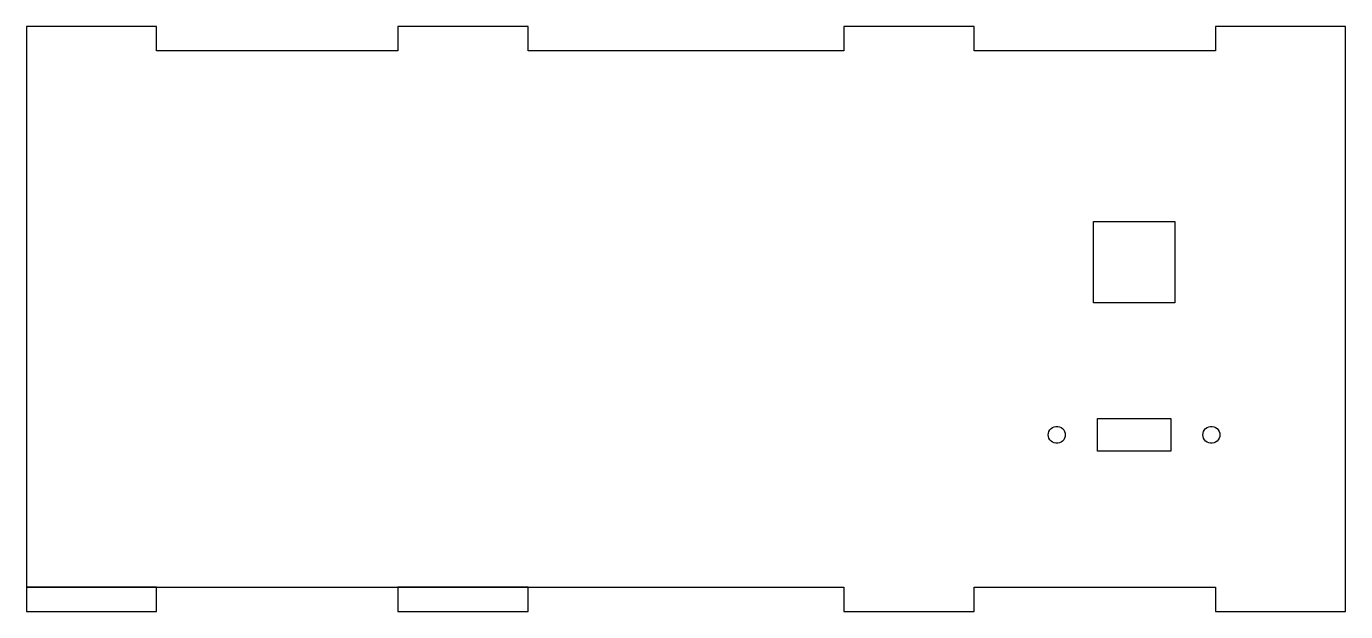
# Model space of a CAD drawing. Header units: metres. Extents: x -81 to 81, y -36 to 36.
import ezdxf

# ---------------------------------------------------------------- set-up
doc = ezdxf.new("R2010")
doc.units = ezdxf.units.M

msp = doc.modelspace()

# ---------------------------------------------------------------- linework, layer by layer
for p, q in [((-65.0711, 36), (-81.0711, 36)), ((-81.0711, 36), (-81.0711, -33)), ((-65.0711, 33), (-65.0711, 36)), ((-19.4016, 36), (-35.4016, 36)), ((-35.4016, 36), (-35.4016, 33)), ((-19.4016, 33), (-19.4016, 36)), ((35.4016, 36), (19.4016, 36)), ((19.4016, 36), (19.4016, 33)), ((35.4016, 33), (35.4016, 36)), ((81.0711, 36), (65.0711, 36)), ((65.0711, 36), (65.0711, 33)), ((81.0711, -36), (81.0711, 36)), ((-35.4016, 33), (-65.0711, 33)), ((19.4016, 33), (-19.4016, 33)), ((65.0711, 33), (35.4016, 33)), ((50.0711, 2), (50.0711, 12)), ((50.0711, 12), (60.0711, 12)), ((60.0711, 12), (60.0711, 2)), ((60.0711, 2), (50.0711, 2)), ((50.5711, -16.25), (50.5711, -12.25)), ((50.5711, -12.25), (59.5711, -12.25)), ((59.5711, -12.25), (59.5711, -16.25)), ((44.5211, -14.25), (44.544, -14.0317)), ((44.544, -14.4683), (44.5211, -14.25)), ((44.544, -14.0317), (44.6118, -13.8229)), ((44.6118, -14.6771), (44.544, -14.4683)), ((44.6118, -13.8229), (44.7216, -13.6328)), ((44.7216, -13.6328), (44.8685, -13.4697)), ((44.8685, -13.4697), (45.0461, -13.3407)), ((45.0461, -13.3407), (45.2466, -13.2514)), ((45.2466, -13.2514), (45.4613, -13.2058)), ((45.4613, -13.2058), (45.6808, -13.2058)), ((45.6808, -13.2058), (45.8955, -13.2514)), ((45.8955, -13.2514), (46.0961, -13.3407)), ((46.0961, -13.3407), (46.2736, -13.4697)), ((46.2736, -13.4697), (46.4205, -13.6328)), ((46.4205, -13.6328), (46.5303, -13.8229)), ((46.5303, -13.8229), (46.5981, -14.0317)), ((46.5981, -14.4683), (46.5303, -14.6771)), ((46.5981, -14.0317), (46.621, -14.25)), ((46.621, -14.25), (46.5981, -14.4683)), ((63.5211, -14.25), (63.544, -14.0317)), ((63.544, -14.4683), (63.5211, -14.25)), ((63.544, -14.0317), (63.6118, -13.8229)), ((63.6118, -14.6771), (63.544, -14.4683)), ((63.6118, -13.8229), (63.7216, -13.6328)), ((63.7216, -13.6328), (63.8685, -13.4697)), ((63.8685, -13.4697), (64.0461, -13.3407)), ((64.0461, -13.3407), (64.2466, -13.2514)), ((64.2466, -13.2514), (64.4613, -13.2058)), ((64.4613, -13.2058), (64.6808, -13.2058)), ((64.6808, -13.2058), (64.8955, -13.2514)), ((64.8955, -13.2514), (65.0961, -13.3407)), ((65.0961, -13.3407), (65.2736, -13.4697)), ((65.2736, -13.4697), (65.4205, -13.6328)), ((65.4205, -13.6328), (65.5303, -13.8229)), ((65.5303, -13.8229), (65.5981, -14.0317)), ((65.5981, -14.4683), (65.5303, -14.6771)), ((65.5981, -14.0317), (65.621, -14.25)), ((65.621, -14.25), (65.5981, -14.4683)), ((44.7216, -14.8672), (44.6118, -14.6771)), ((44.8685, -15.0303), (44.7216, -14.8672)), ((45.0461, -15.1593), (44.8685, -15.0303)), ((45.2466, -15.2486), (45.0461, -15.1593)), ((45.4613, -15.2942), (45.2466, -15.2486)), ((45.6808, -15.2942), (45.4613, -15.2942)), ((45.8955, -15.2486), (45.6808, -15.2942)), ((46.0961, -15.1593), (45.8955, -15.2486)), ((46.2736, -15.0303), (46.0961, -15.1593)), ((46.4205, -14.8672), (46.2736, -15.0303)), ((46.5303, -14.6771), (46.4205, -14.8672)), ((63.7216, -14.8672), (63.6118, -14.6771)), ((63.8685, -15.0303), (63.7216, -14.8672)), ((64.0461, -15.1593), (63.8685, -15.0303)), ((64.2466, -15.2486), (64.0461, -15.1593)), ((64.4613, -15.2942), (64.2466, -15.2486)), ((64.6808, -15.2942), (64.4613, -15.2942)), ((64.8955, -15.2486), (64.6808, -15.2942)), ((65.0961, -15.1593), (64.8955, -15.2486)), ((65.2736, -15.0303), (65.0961, -15.1593)), ((65.4205, -14.8672), (65.2736, -15.0303)), ((65.5303, -14.6771), (65.4205, -14.8672)), ((59.5711, -16.25), (50.5711, -16.25)), ((-81.0711, -33), (19.4016, -33)), ((-65.0711, -33), (-81.0711, -33)), ((-81.0711, -33), (-81.0711, -36)), ((-65.0711, -36), (-65.0711, -33)), ((-19.4016, -33), (-35.4016, -33)), ((-35.4016, -33), (-35.4016, -36)), ((-19.4016, -36), (-19.4016, -33)), ((19.4016, -33), (19.4016, -36)), ((35.4016, -36), (35.4016, -33)), ((35.4016, -33), (65.0711, -33)), ((65.0711, -33), (65.0711, -36)), ((-81.0711, -36), (-65.0711, -36)), ((-35.4016, -36), (-19.4016, -36)), ((19.4016, -36), (35.4016, -36)), ((65.0711, -36), (81.0711, -36))]:
    msp.add_line(p, q)

doc.saveas('drawing.dxf')
